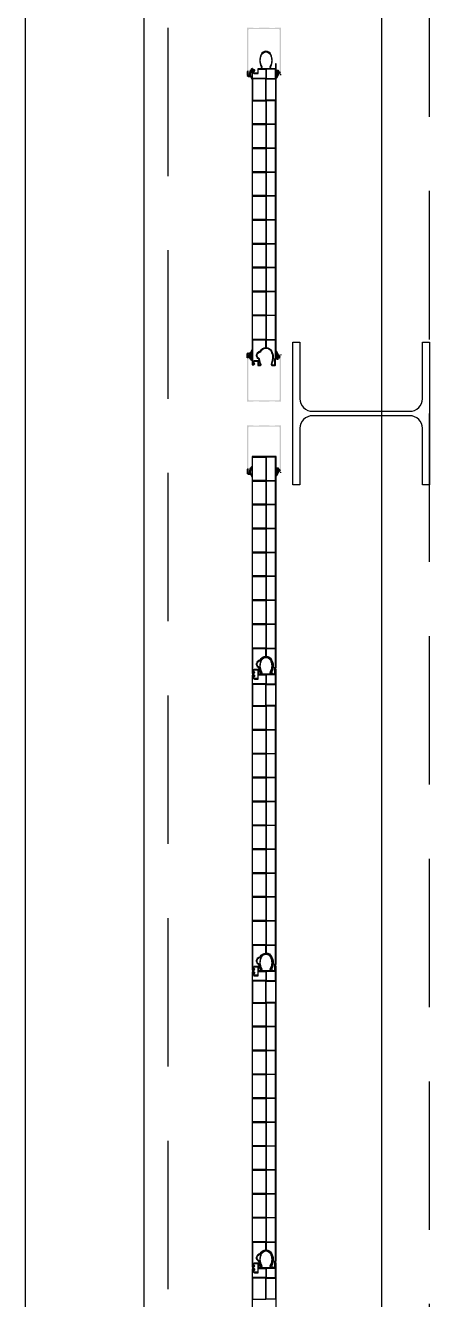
# Model space of a CAD drawing. Header units: millimetres. Extents: x -10134 to 185601, y -10232 to 93662.
# Drawn here: x 29584 to 30264, y 61518 to 63664 of the extents above; entities that cross this region are included whole.
import ezdxf

# ---------------------------------------------------------------- set-up
doc = ezdxf.new("R2010")
doc.units = ezdxf.units.MM
doc.header["$LTSCALE"] = 100
doc.linetypes.add('B0403', pattern=[3.75, 2.5, -1.25])
for name, color, linetype in [('A--L21', 8, 'Continuous'), ('A--L28', 8, 'Continuous'), ('AL$7A---_STRAMIEN', 1, 'Continuous')]:
    doc.layers.add(name, color=color, linetype=linetype)
pattern_1 = [(135, (30079.8289, 62792.54143), (0.3535534, 0.3535534), []), (45, (30079.8289, 62792.54143), (1.0606602, 0.3535534), [1.25, -0.75])]
pattern_2 = [(225, (30079.8289, 63228.6992), (0.3535534, -0.3535534), []), (315, (30079.8289, 63228.6992), (1.0606602, -0.3535534), [1.25, -0.75])]
pattern_3 = [(135, (30079.8289, 63462.54143), (0.3535534, 0.3535534), []), (45, (30079.8289, 63462.54143), (1.0606602, 0.3535534), [1.25, -0.75])]

msp = doc.modelspace()

# ---------------------------------------------------------------- hatches: boundary and pattern name
at = {"layer": 'A--L21'}
h = msp.add_hatch(dxfattribs=at)
h.set_pattern_fill('ANSI33', color=256, scale=4, angle=-90, style=0)
h.set_pattern_definition([(135, (30079.8289, 63462.5414), (0.7071068, 0.7071068), []), (135, (30079.1218, 63462.5414), (0.7071068, 0.7071068), [0.5, -0.25])])
edge = h.paths.add_edge_path()
edge.add_arc((29977.1, 63660.4), 0.2, 90, 135.0013, ccw=False)
edge.add_line((29977.1, 63660.6), (29985.1, 63660.6))
edge.add_arc((29985.1, 63660.4), 0.2, 45.0005, 90, ccw=False)
edge.add_line((29985.3, 63660.6), (29985.4, 63660.5))
edge.add_arc((29985.5, 63660.6), 0.2, 225.0005, 314.9995)
edge.add_line((29985.7, 63660.5), (29985.8, 63660.6))
edge.add_arc((29985.9, 63660.4), 0.2, 90, 134.9995, ccw=False)
edge.add_line((29985.9, 63660.6), (29993.9, 63660.6))
edge.add_arc((29993.9, 63660.4), 0.2, 44.9987, 90, ccw=False)
edge.add_line((29994.1, 63660.6), (29994.5, 63660.2))
edge.add_arc((29994.6, 63660.3), 0.2, 224.9987, 270)
edge.add_line((29994.6, 63660.1), (30003.4, 63660.1))
edge.add_arc((30003.4, 63660.3), 0.2, 270, 314.9995)
edge.add_line((30003.6, 63660.2), (30004, 63660.6))
edge.add_arc((30004.1, 63660.4), 0.2, 90, 134.9995, ccw=False)
edge.add_line((30004.1, 63660.6), (30013.8, 63660.6))
edge.add_arc((30013.8, 63660.4), 0.2, 0, 90, ccw=False)
edge.add_line((30014, 63660.4), (30014, 63580.8))
edge.add_arc((30013.8, 63580.8), 0.2, -90, 0, ccw=False)
edge.add_line((30013.8, 63580.6), (30009.5, 63580.6))
edge.add_arc((30009.5, 63580.8), 0.2, 180, 270, ccw=False)
edge.add_line((30009.3, 63580.8), (30009.3, 63583.4))
edge.add_arc((30009.5, 63583.4), 0.2, 90, 180, ccw=False)
edge.add_line((30009.5, 63583.6), (30010.1, 63583.6))
edge.add_arc((30010.1, 63583.4), 0.2, 0, 90, ccw=False)
edge.add_line((30010.3, 63583.4), (30010.3, 63582.3))
edge.add_arc((30010.5, 63582.3), 0.2, 180, 270)
edge.add_line((30010.5, 63582.1), (30012.3, 63582.1))
edge.add_arc((30012.3, 63582.3), 0.2, 270, 360)
edge.add_line((30012.5, 63582.3), (30012.5, 63587.4))
edge.add_arc((30012.3, 63587.4), 0.2, 0, 90)
edge.add_line((30012.3, 63587.6), (30010.5, 63587.6))
edge.add_arc((30010.5, 63587.4), 0.2, 90, 180)
edge.add_line((30010.3, 63587.4), (30010.3, 63586.3))
edge.add_arc((30010.1, 63586.3), 0.2, -90, 0, ccw=False)
edge.add_line((30010.1, 63586.1), (30009.5, 63586.1))
edge.add_arc((30009.5, 63586.3), 0.2, 180, 270, ccw=False)
edge.add_line((30009.3, 63586.3), (30009.3, 63590.4))
edge.add_arc((30009.5, 63590.4), 0.2, 90, 180, ccw=False)
edge.add_line((30009.5, 63590.6), (30010.1, 63590.6))
edge.add_arc((30010.1, 63590.4), 0.2, 0, 90, ccw=False)
edge.add_line((30010.3, 63590.4), (30010.3, 63589.3))
edge.add_arc((30010.5, 63589.3), 0.2, 180, 270)
edge.add_line((30010.5, 63589.1), (30011.8, 63589.1))
edge.add_arc((30011.8, 63589.3), 0.2, 270, 360)
edge.add_line((30012, 63589.3), (30012, 63656.7))
edge.add_arc((30011.8, 63656.7), 0.2, 0, 45.0004)
edge.add_line((30012, 63656.9), (30010.3, 63658.6))
edge.add_arc((30010.1, 63658.4), 0.2, 45.0004, 90)
edge.add_line((30010.1, 63658.6), (29960.9, 63658.6))
edge.add_arc((29960.9, 63658.4), 0.2, 90, 135)
edge.add_line((29960.8, 63658.6), (29959.1, 63656.9))
edge.add_arc((29959.2, 63656.7), 0.2, 135, 180)
edge.add_line((29959, 63656.7), (29959, 63589.3))
edge.add_arc((29959.2, 63589.3), 0.2, 180, 270)
edge.add_line((29959.2, 63589.1), (29960.3, 63589.1))
edge.add_arc((29960.3, 63589.3), 0.2, 270, 360)
edge.add_line((29960.5, 63589.3), (29960.5, 63590.4))
edge.add_arc((29960.7, 63590.4), 0.2, 90, 180, ccw=False)
edge.add_line((29960.7, 63590.6), (29961.3, 63590.6))
edge.add_arc((29961.3, 63590.4), 0.2, 0, 90, ccw=False)
edge.add_line((29961.5, 63590.4), (29961.5, 63587.8))
edge.add_arc((29961.3, 63587.8), 0.2, -90, 0, ccw=False)
edge.add_line((29961.3, 63587.6), (29960.7, 63587.6))
edge.add_arc((29960.7, 63587.4), 0.2, 90, 180)
edge.add_line((29960.5, 63587.4), (29960.5, 63581.8))
edge.add_arc((29960.7, 63581.8), 0.2, 180.0068, 320.5866)
edge.add_line((29960.9, 63581.7), (29961.2, 63582))
edge.add_arc((29961.3, 63581.9), 0.2, 0.0012, 140.5811, ccw=False)
edge.add_line((29961.5, 63581.9), (29961.5, 63580.8))
edge.add_arc((29961.3, 63580.8), 0.2, -90, 0, ccw=False)
edge.add_line((29961.3, 63580.6), (29959.2, 63580.6))
edge.add_arc((29959.2, 63580.8), 0.2, 180, 270, ccw=False)
edge.add_line((29959, 63580.8), (29959, 63587.4))
edge.add_arc((29958.8, 63587.4), 0.2, 0, 90)
edge.add_line((29958.8, 63587.6), (29957.2, 63587.6))
edge.add_arc((29957.2, 63587.8), 0.2, 180, 270, ccw=False)
edge.add_line((29957, 63587.8), (29957, 63660.4))
edge.add_arc((29957.2, 63660.4), 0.2, 90, 180, ccw=False)
edge.add_line((29957.2, 63660.6), (29966.9, 63660.6))
edge.add_arc((29966.9, 63660.4), 0.2, 45.0003, 90, ccw=False)
edge.add_line((29967.1, 63660.6), (29967.5, 63660.2))
edge.add_arc((29967.6, 63660.3), 0.2, 225.0003, 270)
edge.add_line((29967.6, 63660.1), (29976.4, 63660.1))
edge.add_arc((29976.4, 63660.3), 0.2, 270, 315.0013)
edge.add_line((29976.6, 63660.2), (29977, 63660.6))
h = msp.add_hatch(dxfattribs=at)
h.set_pattern_fill('ANSI38', color=256, scale=4, angle=-90, style=0)
h.set_pattern_definition(pattern_3)
edge = h.paths.add_edge_path()
edge.add_arc((29963.9, 63579.6), 0.8, 180, 281.7228, ccw=False)
edge.add_line((29963.1, 63579.6), (29963.1, 63584))
edge.add_arc((29964.1, 63584), 1, 121.2319, 180, ccw=False)
edge.add_line((29963.6, 63584.8), (29964.7, 63589.5))
edge.add_arc((29964.1, 63591.4), 2, 287.6964, 360)
edge.add_arc((29965.6, 63591.4), 0.52, 2.1717, 175.8146)
edge.add_arc((29963.8, 63591.9), 1.37, 275.3959, 340.3967, ccw=False)
edge.add_arc((29972.6, 63582.5), 11.8, 137.6396, 180.4908)
edge.add_arc((29961, 63582.4), 0.202, 166.3325, 323.6607)
edge.add_line((29961.2, 63582.2), (29961.3, 63582.4))
edge.add_arc((29961.4, 63582.3), 0.2, 0, 141.3572, ccw=False)
edge.add_line((29961.6, 63582.3), (29961.6, 63580.6))
edge.add_arc((29961.4, 63580.6), 0.2, -90, 0, ccw=False)
edge.add_line((29961.4, 63580.4), (29959.7, 63580.4))
edge.add_arc((29959.5, 63581.4), 1.09, 158.6265, 279.1681, ccw=False)
edge.add_arc((29949.4, 63584.6), 9.57, 343.2293, 371.3116)
edge.add_arc((29958.5, 63586.4), 0.3, 17.1577, 90)
edge.add_line((29958.5, 63586.7), (29957.6, 63586.7))
edge.add_arc((29957.6, 63586.3), 0.4, 87.7835, 170.8473)
edge.add_line((29957.2, 63586.4), (29957, 63580.6))
edge.add_arc((29959, 63580.6), 2, 179.9852, 261.4074)
edge.add_line((29958.7, 63578.7), (29961.9, 63578.5))
edge.add_arc((29961.9, 63576.5), 2, 51.4159, 89.4872, ccw=False)
edge.add_line((29963.1, 63578.1), (29965.5, 63572.7))
edge.add_arc((29965.8, 63573), 0.4, 227.7041, 412.9707)
edge.add_line((29966, 63573.3), (29964.1, 63578.8))
h = msp.add_hatch(dxfattribs=at)
h.set_pattern_fill('ANSI38', color=256, scale=4, angle=-90, style=0)
h.set_pattern_definition(pattern_3)
edge = h.paths.add_edge_path(flags=16)
edge.add_line((30009.6, 63585.5), (30010.8, 63585.5))
edge.add_arc((30010.8, 63584.9), 0.6, -90, 90, ccw=False)
edge.add_line((30010.8, 63584.3), (30009.6, 63584.3))
edge.add_arc((30009.6, 63584.9), 0.6, 90, 270, ccw=False)
edge = h.paths.add_edge_path()
edge.add_arc((30006.5, 63588.3), 0.2, 117.2079, 232.6811, ccw=False)
edge.add_line((30006.4, 63588.5), (30007.5, 63589.1))
edge.add_line((30007.5, 63589.1), (30009.3, 63589.1))
edge.add_line((30009.3, 63589.1), (30009.3, 63586.7))
edge.add_arc((30009.3, 63586.4), 0.3, 90, 270)
edge.add_line((30009.3, 63586.1), (30010.8, 63586.1))
edge.add_arc((30010.8, 63586.3), 0.2, 270, 328.5358)
edge.add_line((30010.9, 63586.2), (30011, 63586.6))
edge.add_arc((30011.2, 63586.5), 0.2, 38.9084, 158.4165, ccw=False)
edge.add_line((30011.4, 63586.6), (30012, 63585.5))
edge.add_arc((30011.2, 63584.9), 1, 0, 37.8384, ccw=False)
edge.add_arc((30011.2, 63584.9), 1, -37.8384, 0, ccw=False)
edge.add_line((30012, 63584.3), (30011.4, 63583.1))
edge.add_arc((30011.2, 63583.2), 0.2, 201.5835, 321.0916, ccw=False)
edge.add_line((30011, 63583.1), (30010.9, 63583.5))
edge.add_arc((30010.8, 63583.4), 0.2, 31.4642, 90)
edge.add_line((30010.8, 63583.6), (30009.3, 63583.6))
edge.add_arc((30009.3, 63583.3), 0.3, 90, 270)
edge.add_line((30009.3, 63583), (30009.3, 63580.8))
edge.add_line((30009.3, 63580.8), (30006.6, 63575.7))
edge.add_arc((30006.4, 63576), 0.4, 131.0631, 305.8028, ccw=False)
edge.add_line((30006.1, 63576.3), (30006.8, 63581))
edge.add_arc((30005.9, 63582), 1.4, 313.6258, 407.8227)
edge.add_line((30006.8, 63583), (30006, 63584))
edge.add_arc((30006.2, 63584.2), 0.3, 66.9851, 224.0274, ccw=False)
edge.add_line((30006.4, 63584.5), (30007.1, 63583.7))
edge.add_arc((30007.3, 63583.8), 0.2, 229.0045, 360)
edge.add_line((30007.5, 63583.8), (30007.5, 63585))
edge.add_arc((30007.3, 63585), 0.2, 360, 417.3588)
edge.add_line((30007.4, 63585.2), (30006.4, 63586))
edge.add_arc((30006.5, 63586.1), 0.2, 126.9463, 233.7597, ccw=False)
edge.add_line((30006.4, 63586.3), (30007.4, 63587))
edge.add_arc((30007.3, 63587.2), 0.2, 293.1061, 426.8939)
edge.add_line((30007.4, 63587.4), (30006.4, 63588.2))
h = msp.add_hatch(dxfattribs=at)
h.set_pattern_fill('ANSI38', color=256, scale=4, angle=-180, style=0)
h.set_pattern_definition(pattern_2)
edge = h.paths.add_edge_path()
edge.add_arc((29963.9, 63111.7), 0.8, 78.2772, 180)
edge.add_line((29963.1, 63111.7), (29963.1, 63107.3))
edge.add_arc((29964.1, 63107.3), 1, 180, 238.7681)
edge.add_line((29963.6, 63106.4), (29964.7, 63101.8))
edge.add_arc((29964.1, 63099.9), 2, 0, 72.3036, ccw=False)
edge.add_arc((29965.6, 63099.9), 0.52, 184.1854, 357.8283, ccw=False)
edge.add_arc((29963.8, 63099.4), 1.37, 19.6033, 84.6041)
edge.add_arc((29972.6, 63108.7), 11.8, 179.5092, 222.3604, ccw=False)
edge.add_arc((29961, 63108.9), 0.202, 36.3393, 193.6675, ccw=False)
edge.add_line((29961.2, 63109), (29961.3, 63108.8))
edge.add_arc((29961.4, 63108.9), 0.2, 218.6428, 360)
edge.add_line((29961.6, 63108.9), (29961.6, 63110.7))
edge.add_arc((29961.4, 63110.7), 0.2, 360, 450)
edge.add_line((29961.4, 63110.9), (29959.7, 63110.9))
edge.add_arc((29959.5, 63109.8), 1.09, 80.8319, 201.3735)
edge.add_arc((29949.4, 63106.6), 9.57, -11.3116, 16.7707, ccw=False)
edge.add_arc((29958.5, 63104.8), 0.3, 270, 342.8423, ccw=False)
edge.add_line((29958.5, 63104.5), (29957.6, 63104.5))
edge.add_arc((29957.6, 63104.9), 0.4, 189.1527, 272.2165, ccw=False)
edge.add_line((29957.2, 63104.9), (29957, 63110.6))
edge.add_arc((29959, 63110.6), 2, 98.5926, 180.0148, ccw=False)
edge.add_line((29958.7, 63112.6), (29961.9, 63112.7))
edge.add_arc((29961.9, 63114.7), 2, 270.5128, 308.5841)
edge.add_line((29963.1, 63113.2), (29965.5, 63118.5))
edge.add_arc((29965.8, 63118.2), 0.4, -52.9707, 132.2959, ccw=False)
edge.add_line((29966, 63117.9), (29964.1, 63112.4))
h = msp.add_hatch(dxfattribs=at)
h.set_pattern_fill('ANSI33', color=256, scale=4, angle=-180, style=0)
h.set_pattern_definition([(225, (30079.8289, 63228.6992), (0.7071068, -0.7071068), []), (225, (30079.1218, 63228.6992), (0.7071068, -0.7071068), [0.5, -0.25])])
edge = h.paths.add_edge_path()
edge.add_arc((29977.1, 63030.8), 0.2, 224.9987, 270)
edge.add_line((29977.1, 63030.6), (29985.1, 63030.6))
edge.add_arc((29985.1, 63030.8), 0.2, 270, 314.9995)
edge.add_line((29985.3, 63030.7), (29985.4, 63030.8))
edge.add_arc((29985.5, 63030.6), 0.2, 45.0005, 134.9995, ccw=False)
edge.add_line((29985.7, 63030.8), (29985.8, 63030.7))
edge.add_arc((29985.9, 63030.8), 0.2, 225.0005, 270)
edge.add_line((29985.9, 63030.6), (29993.9, 63030.6))
edge.add_arc((29993.9, 63030.8), 0.2, 270, 315.0013)
edge.add_line((29994.1, 63030.7), (29994.5, 63031.1))
edge.add_arc((29994.6, 63030.9), 0.2, 90, 135.0013, ccw=False)
edge.add_line((29994.6, 63031.1), (30003.4, 63031.1))
edge.add_arc((30003.4, 63030.9), 0.2, 45.0005, 90, ccw=False)
edge.add_line((30003.6, 63031.1), (30004, 63030.7))
edge.add_arc((30004.1, 63030.8), 0.2, 225.0005, 270)
edge.add_line((30004.1, 63030.6), (30013.8, 63030.6))
edge.add_arc((30013.8, 63030.8), 0.2, 270, 360)
edge.add_line((30014, 63030.8), (30014, 63110.4))
edge.add_arc((30013.8, 63110.4), 0.2, 0, 90)
edge.add_line((30013.8, 63110.6), (30009.5, 63110.6))
edge.add_arc((30009.5, 63110.4), 0.2, 90, 180)
edge.add_line((30009.3, 63110.4), (30009.3, 63107.8))
edge.add_arc((30009.5, 63107.8), 0.2, 180, 270)
edge.add_line((30009.5, 63107.6), (30010.1, 63107.6))
edge.add_arc((30010.1, 63107.8), 0.2, 270, 360)
edge.add_line((30010.3, 63107.8), (30010.3, 63108.9))
edge.add_arc((30010.5, 63108.9), 0.2, 90, 180, ccw=False)
edge.add_line((30010.5, 63109.1), (30012.3, 63109.1))
edge.add_arc((30012.3, 63108.9), 0.2, 0, 90, ccw=False)
edge.add_line((30012.5, 63108.9), (30012.5, 63103.8))
edge.add_arc((30012.3, 63103.8), 0.2, -90, 0, ccw=False)
edge.add_line((30012.3, 63103.6), (30010.5, 63103.6))
edge.add_arc((30010.5, 63103.8), 0.2, 180, 270, ccw=False)
edge.add_line((30010.3, 63103.8), (30010.3, 63104.9))
edge.add_arc((30010.1, 63104.9), 0.2, 0, 90)
edge.add_line((30010.1, 63105.1), (30009.5, 63105.1))
edge.add_arc((30009.5, 63104.9), 0.2, 90, 180)
edge.add_line((30009.3, 63104.9), (30009.3, 63100.8))
edge.add_arc((30009.5, 63100.8), 0.2, 180, 270)
edge.add_line((30009.5, 63100.6), (30010.1, 63100.6))
edge.add_arc((30010.1, 63100.8), 0.2, 270, 360)
edge.add_line((30010.3, 63100.8), (30010.3, 63101.9))
edge.add_arc((30010.5, 63101.9), 0.2, 90, 180, ccw=False)
edge.add_line((30010.5, 63102.1), (30011.8, 63102.1))
edge.add_arc((30011.8, 63101.9), 0.2, 0, 90, ccw=False)
edge.add_line((30012, 63101.9), (30012, 63034.5))
edge.add_arc((30011.8, 63034.5), 0.2, -45.0004, 0, ccw=False)
edge.add_line((30012, 63034.4), (30010.3, 63032.7))
edge.add_arc((30010.1, 63032.8), 0.2, 270, 314.9996, ccw=False)
edge.add_line((30010.1, 63032.6), (29960.9, 63032.6))
edge.add_arc((29960.9, 63032.8), 0.2, 225, 270, ccw=False)
edge.add_line((29960.8, 63032.7), (29959.1, 63034.4))
edge.add_arc((29959.2, 63034.5), 0.2, 180, 225, ccw=False)
edge.add_line((29959, 63034.5), (29959, 63101.9))
edge.add_arc((29959.2, 63101.9), 0.2, 90, 180, ccw=False)
edge.add_line((29959.2, 63102.1), (29960.3, 63102.1))
edge.add_arc((29960.3, 63101.9), 0.2, 0, 90, ccw=False)
edge.add_line((29960.5, 63101.9), (29960.5, 63100.8))
edge.add_arc((29960.7, 63100.8), 0.2, 180, 270)
edge.add_line((29960.7, 63100.6), (29961.3, 63100.6))
edge.add_arc((29961.3, 63100.8), 0.2, 270, 360)
edge.add_line((29961.5, 63100.8), (29961.5, 63103.4))
edge.add_arc((29961.3, 63103.4), 0.2, 360, 450)
edge.add_line((29961.3, 63103.6), (29960.7, 63103.6))
edge.add_arc((29960.7, 63103.8), 0.2, 180, 270, ccw=False)
edge.add_line((29960.5, 63103.8), (29960.5, 63109.4))
edge.add_arc((29960.7, 63109.4), 0.2, 39.4134, 179.9932, ccw=False)
edge.add_line((29960.9, 63109.5), (29961.2, 63109.2))
edge.add_arc((29961.3, 63109.3), 0.2, 219.4189, 359.9988)
edge.add_line((29961.5, 63109.3), (29961.5, 63110.4))
edge.add_arc((29961.3, 63110.4), 0.2, 360, 450)
edge.add_line((29961.3, 63110.6), (29959.2, 63110.6))
edge.add_arc((29959.2, 63110.4), 0.2, 90, 180)
edge.add_line((29959, 63110.4), (29959, 63103.8))
edge.add_arc((29958.8, 63103.8), 0.2, -90, 0, ccw=False)
edge.add_line((29958.8, 63103.6), (29957.2, 63103.6))
edge.add_arc((29957.2, 63103.4), 0.2, 90, 180)
edge.add_line((29957, 63103.4), (29957, 63030.8))
edge.add_arc((29957.2, 63030.8), 0.2, 180, 270)
edge.add_line((29957.2, 63030.6), (29966.9, 63030.6))
edge.add_arc((29966.9, 63030.8), 0.2, 270, 314.9997)
edge.add_line((29967.1, 63030.7), (29967.5, 63031.1))
edge.add_arc((29967.6, 63030.9), 0.2, 90, 134.9997, ccw=False)
edge.add_line((29967.6, 63031.1), (29976.4, 63031.1))
edge.add_arc((29976.4, 63030.9), 0.2, 44.9987, 90, ccw=False)
edge.add_line((29976.6, 63031.1), (29977, 63030.7))
h = msp.add_hatch(dxfattribs=at)
h.set_pattern_fill('ANSI38', color=256, scale=4, angle=-180, style=0)
h.set_pattern_definition(pattern_2)
edge = h.paths.add_edge_path(flags=16)
edge.add_line((30009.6, 63105.8), (30010.8, 63105.8))
edge.add_arc((30010.8, 63106.4), 0.6, 270, 450)
edge.add_line((30010.8, 63107), (30009.6, 63107))
edge.add_arc((30009.6, 63106.4), 0.6, 90, 270)
edge = h.paths.add_edge_path()
edge.add_arc((30006.5, 63102.9), 0.2, 127.3189, 242.7921)
edge.add_line((30006.4, 63102.7), (30007.5, 63102.1))
edge.add_line((30007.5, 63102.1), (30009.3, 63102.1))
edge.add_line((30009.3, 63102.1), (30009.3, 63104.5))
edge.add_arc((30009.3, 63104.8), 0.3, 90, 270, ccw=False)
edge.add_line((30009.3, 63105.1), (30010.8, 63105.1))
edge.add_arc((30010.8, 63104.9), 0.2, 31.4642, 90, ccw=False)
edge.add_line((30010.9, 63105), (30011, 63104.6))
edge.add_arc((30011.2, 63104.7), 0.2, 201.5835, 321.0916)
edge.add_line((30011.4, 63104.6), (30012, 63105.8))
edge.add_arc((30011.2, 63106.4), 1, 322.1616, 360)
edge.add_arc((30011.2, 63106.4), 1, 360, 397.8384)
edge.add_line((30012, 63107), (30011.4, 63108.1))
edge.add_arc((30011.2, 63108), 0.2, 38.9084, 158.4165)
edge.add_line((30011, 63108.1), (30010.9, 63107.7))
edge.add_arc((30010.8, 63107.8), 0.2, 270, 328.5358, ccw=False)
edge.add_line((30010.8, 63107.6), (30009.3, 63107.6))
edge.add_arc((30009.3, 63107.9), 0.3, 90, 270, ccw=False)
edge.add_line((30009.3, 63108.2), (30009.3, 63110.4))
edge.add_line((30009.3, 63110.4), (30006.6, 63115.6))
edge.add_arc((30006.4, 63115.2), 0.4, 54.1972, 228.9369)
edge.add_line((30006.1, 63114.9), (30006.8, 63110.3))
edge.add_arc((30005.9, 63109.3), 1.4, -47.8227, 46.3742, ccw=False)
edge.add_line((30006.8, 63108.2), (30006, 63107.3))
edge.add_arc((30006.2, 63107.1), 0.3, 135.9726, 293.0149)
edge.add_line((30006.4, 63106.8), (30007.1, 63107.6))
edge.add_arc((30007.3, 63107.4), 0.2, 0, 130.9955, ccw=False)
edge.add_line((30007.5, 63107.4), (30007.5, 63106.2))
edge.add_arc((30007.3, 63106.2), 0.2, -57.3588, 0, ccw=False)
edge.add_line((30007.4, 63106), (30006.4, 63105.3))
edge.add_arc((30006.5, 63105.1), 0.2, 126.2403, 233.0537)
edge.add_line((30006.4, 63105), (30007.4, 63104.2))
edge.add_arc((30007.3, 63104), 0.2, -66.8939, 66.8939, ccw=False)
edge.add_line((30007.4, 63103.8), (30006.4, 63103.1))
h = msp.add_hatch(dxfattribs=at)
h.set_pattern_fill('ANSI33', color=256, scale=4, angle=-90, style=0)
h.set_pattern_definition([(135, (30079.8289, 62792.5414), (0.7071068, 0.7071068), []), (135, (30079.1218, 62792.5414), (0.7071068, 0.7071068), [0.5, -0.25])])
edge = h.paths.add_edge_path()
edge.add_arc((29977.1, 62990.4), 0.2, 90, 135.0013, ccw=False)
edge.add_line((29977.1, 62990.6), (29985.1, 62990.6))
edge.add_arc((29985.1, 62990.4), 0.2, 45.0005, 90, ccw=False)
edge.add_line((29985.3, 62990.6), (29985.4, 62990.5))
edge.add_arc((29985.5, 62990.6), 0.2, 225.0005, 314.9995)
edge.add_line((29985.7, 62990.5), (29985.8, 62990.6))
edge.add_arc((29985.9, 62990.4), 0.2, 90, 134.9995, ccw=False)
edge.add_line((29985.9, 62990.6), (29993.9, 62990.6))
edge.add_arc((29993.9, 62990.4), 0.2, 44.9987, 90, ccw=False)
edge.add_line((29994.1, 62990.6), (29994.5, 62990.2))
edge.add_arc((29994.6, 62990.3), 0.2, 224.9987, 270)
edge.add_line((29994.6, 62990.1), (30003.4, 62990.1))
edge.add_arc((30003.4, 62990.3), 0.2, 270, 314.9995)
edge.add_line((30003.6, 62990.2), (30004, 62990.6))
edge.add_arc((30004.1, 62990.4), 0.2, 90, 134.9995, ccw=False)
edge.add_line((30004.1, 62990.6), (30013.8, 62990.6))
edge.add_arc((30013.8, 62990.4), 0.2, 0, 90, ccw=False)
edge.add_line((30014, 62990.4), (30014, 62910.8))
edge.add_arc((30013.8, 62910.8), 0.2, -90, 0, ccw=False)
edge.add_line((30013.8, 62910.6), (30009.5, 62910.6))
edge.add_arc((30009.5, 62910.8), 0.2, 180, 270, ccw=False)
edge.add_line((30009.3, 62910.8), (30009.3, 62913.4))
edge.add_arc((30009.5, 62913.4), 0.2, 90, 180, ccw=False)
edge.add_line((30009.5, 62913.6), (30010.1, 62913.6))
edge.add_arc((30010.1, 62913.4), 0.2, 0, 90, ccw=False)
edge.add_line((30010.3, 62913.4), (30010.3, 62912.3))
edge.add_arc((30010.5, 62912.3), 0.2, 180, 270)
edge.add_line((30010.5, 62912.1), (30012.3, 62912.1))
edge.add_arc((30012.3, 62912.3), 0.2, 270, 360)
edge.add_line((30012.5, 62912.3), (30012.5, 62917.4))
edge.add_arc((30012.3, 62917.4), 0.2, 0, 90)
edge.add_line((30012.3, 62917.6), (30010.5, 62917.6))
edge.add_arc((30010.5, 62917.4), 0.2, 90, 180)
edge.add_line((30010.3, 62917.4), (30010.3, 62916.3))
edge.add_arc((30010.1, 62916.3), 0.2, -90, 0, ccw=False)
edge.add_line((30010.1, 62916.1), (30009.5, 62916.1))
edge.add_arc((30009.5, 62916.3), 0.2, 180, 270, ccw=False)
edge.add_line((30009.3, 62916.3), (30009.3, 62920.4))
edge.add_arc((30009.5, 62920.4), 0.2, 90, 180, ccw=False)
edge.add_line((30009.5, 62920.6), (30010.1, 62920.6))
edge.add_arc((30010.1, 62920.4), 0.2, 0, 90, ccw=False)
edge.add_line((30010.3, 62920.4), (30010.3, 62919.3))
edge.add_arc((30010.5, 62919.3), 0.2, 180, 270)
edge.add_line((30010.5, 62919.1), (30011.8, 62919.1))
edge.add_arc((30011.8, 62919.3), 0.2, 270, 360)
edge.add_line((30012, 62919.3), (30012, 62986.7))
edge.add_arc((30011.8, 62986.7), 0.2, 0, 45.0004)
edge.add_line((30012, 62986.9), (30010.3, 62988.6))
edge.add_arc((30010.1, 62988.4), 0.2, 45.0004, 90)
edge.add_line((30010.1, 62988.6), (29960.9, 62988.6))
edge.add_arc((29960.9, 62988.4), 0.2, 90, 135)
edge.add_line((29960.8, 62988.6), (29959.1, 62986.9))
edge.add_arc((29959.2, 62986.7), 0.2, 135, 180)
edge.add_line((29959, 62986.7), (29959, 62919.3))
edge.add_arc((29959.2, 62919.3), 0.2, 180, 270)
edge.add_line((29959.2, 62919.1), (29960.3, 62919.1))
edge.add_arc((29960.3, 62919.3), 0.2, 270, 360)
edge.add_line((29960.5, 62919.3), (29960.5, 62920.4))
edge.add_arc((29960.7, 62920.4), 0.2, 90, 180, ccw=False)
edge.add_line((29960.7, 62920.6), (29961.3, 62920.6))
edge.add_arc((29961.3, 62920.4), 0.2, 0, 90, ccw=False)
edge.add_line((29961.5, 62920.4), (29961.5, 62917.8))
edge.add_arc((29961.3, 62917.8), 0.2, -90, 0, ccw=False)
edge.add_line((29961.3, 62917.6), (29960.7, 62917.6))
edge.add_arc((29960.7, 62917.4), 0.2, 90, 180)
edge.add_line((29960.5, 62917.4), (29960.5, 62911.8))
edge.add_arc((29960.7, 62911.8), 0.2, 180.0068, 320.5866)
edge.add_line((29960.9, 62911.7), (29961.2, 62912))
edge.add_arc((29961.3, 62911.9), 0.2, 0.0012, 140.5811, ccw=False)
edge.add_line((29961.5, 62911.9), (29961.5, 62910.8))
edge.add_arc((29961.3, 62910.8), 0.2, -90, 0, ccw=False)
edge.add_line((29961.3, 62910.6), (29959.2, 62910.6))
edge.add_arc((29959.2, 62910.8), 0.2, 180, 270, ccw=False)
edge.add_line((29959, 62910.8), (29959, 62917.4))
edge.add_arc((29958.8, 62917.4), 0.2, 0, 90)
edge.add_line((29958.8, 62917.6), (29957.2, 62917.6))
edge.add_arc((29957.2, 62917.8), 0.2, 180, 270, ccw=False)
edge.add_line((29957, 62917.8), (29957, 62990.4))
edge.add_arc((29957.2, 62990.4), 0.2, 90, 180, ccw=False)
edge.add_line((29957.2, 62990.6), (29966.9, 62990.6))
edge.add_arc((29966.9, 62990.4), 0.2, 45.0003, 90, ccw=False)
edge.add_line((29967.1, 62990.6), (29967.5, 62990.2))
edge.add_arc((29967.6, 62990.3), 0.2, 225.0003, 270)
edge.add_line((29967.6, 62990.1), (29976.4, 62990.1))
edge.add_arc((29976.4, 62990.3), 0.2, 270, 315.0013)
edge.add_line((29976.6, 62990.2), (29977, 62990.6))
h = msp.add_hatch(dxfattribs=at)
h.set_pattern_fill('ANSI38', color=256, scale=4, angle=-90, style=0)
h.set_pattern_definition(pattern_1)
edge = h.paths.add_edge_path()
edge.add_arc((29963.9, 62909.6), 0.8, 180, 281.7228, ccw=False)
edge.add_line((29963.1, 62909.6), (29963.1, 62914))
edge.add_arc((29964.1, 62914), 1, 121.2319, 180, ccw=False)
edge.add_line((29963.6, 62914.8), (29964.7, 62919.5))
edge.add_arc((29964.1, 62921.4), 2, 287.6964, 360)
edge.add_arc((29965.6, 62921.4), 0.52, 2.1717, 175.8146)
edge.add_arc((29963.8, 62921.9), 1.37, 275.3959, 340.3967, ccw=False)
edge.add_arc((29972.6, 62912.5), 11.8, 137.6396, 180.4908)
edge.add_arc((29961, 62912.4), 0.202, 166.3325, 323.6607)
edge.add_line((29961.2, 62912.2), (29961.3, 62912.4))
edge.add_arc((29961.4, 62912.3), 0.2, 0, 141.3572, ccw=False)
edge.add_line((29961.6, 62912.3), (29961.6, 62910.6))
edge.add_arc((29961.4, 62910.6), 0.2, -90, 0, ccw=False)
edge.add_line((29961.4, 62910.4), (29959.7, 62910.4))
edge.add_arc((29959.5, 62911.4), 1.09, 158.6265, 279.1681, ccw=False)
edge.add_arc((29949.4, 62914.6), 9.57, 343.2293, 371.3116)
edge.add_arc((29958.5, 62916.4), 0.3, 17.1577, 90)
edge.add_line((29958.5, 62916.7), (29957.6, 62916.7))
edge.add_arc((29957.6, 62916.3), 0.4, 87.7835, 170.8473)
edge.add_line((29957.2, 62916.4), (29957, 62910.6))
edge.add_arc((29959, 62910.6), 2, 179.9852, 261.4074)
edge.add_line((29958.7, 62908.7), (29961.9, 62908.5))
edge.add_arc((29961.9, 62906.5), 2, 51.4159, 89.4872, ccw=False)
edge.add_line((29963.1, 62908.1), (29965.5, 62902.7))
edge.add_arc((29965.8, 62903), 0.4, 227.7041, 412.9707)
edge.add_line((29966, 62903.3), (29964.1, 62908.8))
h = msp.add_hatch(dxfattribs=at)
h.set_pattern_fill('ANSI38', color=256, scale=4, angle=-90, style=0)
h.set_pattern_definition(pattern_1)
edge = h.paths.add_edge_path(flags=16)
edge.add_line((30009.6, 62915.5), (30010.8, 62915.5))
edge.add_arc((30010.8, 62914.9), 0.6, -90, 90, ccw=False)
edge.add_line((30010.8, 62914.3), (30009.6, 62914.3))
edge.add_arc((30009.6, 62914.9), 0.6, 90, 270, ccw=False)
edge = h.paths.add_edge_path()
edge.add_arc((30006.5, 62918.3), 0.2, 117.2079, 232.6811, ccw=False)
edge.add_line((30006.4, 62918.5), (30007.5, 62919.1))
edge.add_line((30007.5, 62919.1), (30009.3, 62919.1))
edge.add_line((30009.3, 62919.1), (30009.3, 62916.7))
edge.add_arc((30009.3, 62916.4), 0.3, 90, 270)
edge.add_line((30009.3, 62916.1), (30010.8, 62916.1))
edge.add_arc((30010.8, 62916.3), 0.2, 270, 328.5358)
edge.add_line((30010.9, 62916.2), (30011, 62916.6))
edge.add_arc((30011.2, 62916.5), 0.2, 38.9084, 158.4165, ccw=False)
edge.add_line((30011.4, 62916.6), (30012, 62915.5))
edge.add_arc((30011.2, 62914.9), 1, 0, 37.8384, ccw=False)
edge.add_arc((30011.2, 62914.9), 1, -37.8384, 0, ccw=False)
edge.add_line((30012, 62914.3), (30011.4, 62913.1))
edge.add_arc((30011.2, 62913.2), 0.2, 201.5835, 321.0916, ccw=False)
edge.add_line((30011, 62913.1), (30010.9, 62913.5))
edge.add_arc((30010.8, 62913.4), 0.2, 31.4642, 90)
edge.add_line((30010.8, 62913.6), (30009.3, 62913.6))
edge.add_arc((30009.3, 62913.3), 0.3, 90, 270)
edge.add_line((30009.3, 62913), (30009.3, 62910.8))
edge.add_line((30009.3, 62910.8), (30006.6, 62905.7))
edge.add_arc((30006.4, 62906), 0.4, 131.0631, 305.8028, ccw=False)
edge.add_line((30006.1, 62906.3), (30006.8, 62911))
edge.add_arc((30005.9, 62912), 1.4, 313.6258, 407.8227)
edge.add_line((30006.8, 62913), (30006, 62914))
edge.add_arc((30006.2, 62914.2), 0.3, 66.9851, 224.0274, ccw=False)
edge.add_line((30006.4, 62914.5), (30007.1, 62913.7))
edge.add_arc((30007.3, 62913.8), 0.2, 229.0045, 360)
edge.add_line((30007.5, 62913.8), (30007.5, 62915))
edge.add_arc((30007.3, 62915), 0.2, 360, 417.3588)
edge.add_line((30007.4, 62915.2), (30006.4, 62916))
edge.add_arc((30006.5, 62916.1), 0.2, 126.9463, 233.7597, ccw=False)
edge.add_line((30006.4, 62916.3), (30007.4, 62917))
edge.add_arc((30007.3, 62917.2), 0.2, 293.1061, 426.8939)
edge.add_line((30007.4, 62917.4), (30006.4, 62918.2))

# ---------------------------------------------------------------- linework, layer by layer
at = {"layer": 'A--L21', "linetype": 'B0403'}
for p, q in [((29824, 17660.6), (29824, 88370.6)), ((30264, 45510.6), (30264, 87810.6))]:
    msp.add_line(p, q, dxfattribs=at)
at = {"layer": 'A--L21'}
for p, q in [((29784, 27810.6), (29784, 78210.6)), ((29584, 28010.6), (29584, 78010.6)), ((30014, 63580.9), (30014, 63582.1)), ((30014, 63110.3), (30014, 63109.1)), ((30006, 62938.1), (29965.3, 62938.1)), ((30014, 62910.9), (30014, 62912.1))]:
    msp.add_line(p, q, dxfattribs=at)
for points in [[(29977.7, 63102.8, -0.786352), (29979.8, 63114.7, 0.289246), (29980, 63114.8, -0.649582), (29997.3, 63115.5, -0.228645), (29997.8, 63095.9, 0.241202), (29998, 63092.3, 0.267949), (29999.7, 63091.4), (30003.2, 63091.4, 0.414214), (30004.8, 63092.9), (30004.8, 63102.6), (30006, 63102.6), (30006, 63599.8), (30005, 63599.8), (30005, 63591.6), (29998.7, 63591.6, -0.614899), (29996.9, 63595.2, 0.235201), (29997.2, 63615.4, 0.299118), (29988.8, 63620.9, 0.299118), (29980.5, 63615.4, 0.235201), (29980.7, 63595.2, -0.614899), (29978.9, 63591.6), (29974.9, 63591.6), (29974.9, 63584.2), (29969.7, 63584.2, -0.538226), (29968.4, 63586.4, -0.051879), (29969.6, 63587.6, 0.668905), (29968.4, 63590.1), (29965.3, 63590.1), (29965.3, 63092.9), (29968.2, 63092.9, 0.615588), (29969.5, 63095.3, -0.001528), (29968.6, 63096.4, -0.603288), (29969.6, 63098.7), (29974.7, 63098.7, -0.414214), (29974.9, 63098.5), (29974.9, 63091.6, 0.414214), (29975.1, 63091.4), (29978.9, 63091.4, 0.230022), (29980.3, 63092.1, 0.182419), (29980.4, 63093.5, -0.086574), (29977.9, 63102.6)], [(29981.5, 63615, -0.299118), (29988.8, 63619.9, -0.299118), (29996.2, 63615, -0.232962), (29996.1, 63595.8, 0.291468), (29995.9, 63592.3, -0.569521), (29995.5, 63591.6), (29982.2, 63591.6, -0.569521), (29981.8, 63592.3, 0.280699), (29981.6, 63595.6, -0.235201), (29981.4, 63615, -0.235201)], [(29998.2, 63116, -0.228645), (29998.8, 63095.5, 0.106177), (29998.5, 63094.3, 0.414214), (30000.4, 63092.4), (30002.2, 63092.4, 0.414214), (30003.8, 63093.9), (30003.8, 63103.6), (30005, 63103.6), (30005, 63108.7), (30005, 63134.3), (29989, 63134.3), (29989, 63121.8, -0.279737), (29998.2, 63116)], [(29965.3, 62938.1), (29965.3, 62572.8), (29968.2, 62572.8, 0.615588), (29969.5, 62575.2, -0.001528), (29968.6, 62576.4, -0.603288), (29969.6, 62578.7), (29974.7, 62578.7, -0.414214), (29974.9, 62578.5), (29974.9, 62571.5, 0.414214), (29975.1, 62571.3), (29978.9, 62571.3, 0.230022), (29980.3, 62572.1, 0.182419), (29980.4, 62573.4, -0.086574), (29977.9, 62582.6)], [(29977.7, 62582.7, -0.786352), (29979.8, 62594.6, 0.289246), (29980, 62594.7, -0.649582), (29997.3, 62595.5, -0.228645), (29997.8, 62575.9, 0.241202), (29998, 62572.3, 0.267949), (29999.7, 62571.3), (30003.2, 62571.3, 0.414214), (30004.8, 62572.8), (30004.8, 62582.5), (30006, 62582.5), (30006, 62938.1)], [(29998.2, 62595.9, -0.228645), (29998.8, 62575.5, 0.106177), (29998.5, 62574.3, 0.414214), (30000.4, 62572.3), (30002.2, 62572.3, 0.414214), (30003.8, 62573.9), (30003.8, 62583.5), (30005, 62583.5), (30005, 62588.6), (30005, 62614.3), (29989, 62614.3), (29989, 62601.8, -0.279737), (29998.2, 62595.9)], [(29977.7, 62082.7, -0.786352), (29979.8, 62094.6, 0.289246), (29980, 62094.7, -0.649582), (29997.3, 62095.5, -0.228645), (29997.8, 62075.9, 0.241202), (29998, 62072.3, 0.267949), (29999.7, 62071.3), (30003.2, 62071.3, 0.414214), (30004.8, 62072.8), (30004.8, 62082.5), (30006, 62082.5), (30006, 62579.7), (30005, 62579.7), (30005, 62571.6), (29998.7, 62571.6, -0.614899), (29996.9, 62575.1, 0.235201), (29997.2, 62595.4, 0.299118), (29988.8, 62600.8, 0.299118), (29980.5, 62595.4, 0.235201), (29980.7, 62575.1, -0.614899), (29978.9, 62571.6), (29974.9, 62571.6), (29974.9, 62564.2), (29969.7, 62564.2, -0.538226), (29968.4, 62566.3, -0.051879), (29969.6, 62567.5, 0.668905), (29968.4, 62570), (29965.3, 62570), (29965.3, 62072.8), (29968.2, 62072.8, 0.615588), (29969.5, 62075.2, -0.001528), (29968.6, 62076.4, -0.603288), (29969.6, 62078.7), (29974.7, 62078.7, -0.414214), (29974.9, 62078.5), (29974.9, 62071.5, 0.414214), (29975.1, 62071.3), (29978.9, 62071.3, 0.230022), (29980.3, 62072.1, 0.182419), (29980.4, 62073.4, -0.086574), (29977.9, 62082.6)], [(29981.5, 62595, -0.299118), (29988.8, 62599.8, -0.299118), (29996.2, 62595, -0.232962), (29996.1, 62575.7, 0.291468), (29995.9, 62572.2, -0.569521), (29995.5, 62571.6), (29982.2, 62571.6, -0.569521), (29981.8, 62572.2, 0.280699), (29981.6, 62575.6, -0.235201), (29981.4, 62594.9, -0.235201)], [(29977.7, 61582.7, -0.786352), (29979.8, 61594.6, 0.289246), (29980, 61594.7, -0.649582), (29997.3, 61595.5, -0.228645), (29997.8, 61575.9, 0.241202), (29998, 61572.3, 0.267949), (29999.7, 61571.3), (30003.2, 61571.3, 0.414214), (30004.8, 61572.8), (30004.8, 61582.5), (30006, 61582.5), (30006, 62079.7), (30005, 62079.7), (30005, 62071.6), (29998.7, 62071.6, -0.614899), (29996.9, 62075.1, 0.235201), (29997.2, 62095.4, 0.299118), (29988.8, 62100.8, 0.299118), (29980.5, 62095.4, 0.235201), (29980.7, 62075.1, -0.614899), (29978.9, 62071.6), (29974.9, 62071.6), (29974.9, 62064.2), (29969.7, 62064.2, -0.538226), (29968.4, 62066.3, -0.051879), (29969.6, 62067.5, 0.668905), (29968.4, 62070), (29965.3, 62070), (29965.3, 61572.8), (29968.2, 61572.8, 0.615588), (29969.5, 61575.2, -0.001528), (29968.6, 61576.4, -0.603288), (29969.6, 61578.7), (29974.7, 61578.7, -0.414214), (29974.9, 61578.5), (29974.9, 61571.5, 0.414214), (29975.1, 61571.3), (29978.9, 61571.3, 0.230022), (29980.3, 61572.1, 0.182419), (29980.4, 61573.4, -0.086574), (29977.9, 61582.6)], [(29981.5, 62095, -0.299118), (29988.8, 62099.8, -0.299118), (29996.2, 62095, -0.232962), (29996.1, 62075.7, 0.291468), (29995.9, 62072.2, -0.569521), (29995.5, 62071.6), (29982.2, 62071.6, -0.569521), (29981.8, 62072.2, 0.280699), (29981.6, 62075.6, -0.235201), (29981.4, 62094.9, -0.235201)], [(29998.2, 62095.9, -0.228645), (29998.8, 62075.5, 0.106177), (29998.5, 62074.3, 0.414214), (30000.4, 62072.3), (30002.2, 62072.3, 0.414214), (30003.8, 62073.9), (30003.8, 62083.5), (30005, 62083.5), (30005, 62088.6), (30005, 62114.3), (29989, 62114.3), (29989, 62101.8, -0.279737), (29998.2, 62095.9)], [(30006, 61082.5), (30006, 61579.7), (30005, 61579.7), (30005, 61571.6), (29998.7, 61571.6, -0.614899), (29996.9, 61575.1, 0.235201), (29997.2, 61595.4, 0.299118), (29988.8, 61600.8, 0.299118), (29980.5, 61595.4, 0.235201), (29980.7, 61575.1, -0.614899), (29978.9, 61571.6), (29974.9, 61571.6), (29974.9, 61564.2), (29969.7, 61564.2, -0.538226), (29968.4, 61566.3, -0.051879), (29969.6, 61567.5, 0.668905), (29968.4, 61570), (29965.3, 61570), (29965.3, 61072.8)], [(29981.5, 61595, -0.299118), (29988.8, 61599.8, -0.299118), (29996.2, 61595, -0.232962), (29996.1, 61575.7, 0.291468), (29995.9, 61572.2, -0.569521), (29995.5, 61571.6), (29982.2, 61571.6, -0.569521), (29981.8, 61572.2, 0.280699), (29981.6, 61575.6, -0.235201), (29981.4, 61594.9, -0.235201)], [(29998.2, 61595.9, -0.228645), (29998.8, 61575.5, 0.106177), (29998.5, 61574.3, 0.414214), (30000.4, 61572.3), (30002.2, 61572.3, 0.414214), (30003.8, 61573.9), (30003.8, 61583.5), (30005, 61583.5), (30005, 61588.6), (30005, 61614.3), (29989, 61614.3), (29989, 61601.8, -0.279737), (29998.2, 61595.9)]]:
    msp.add_lwpolyline(points, format="xyb", dxfattribs=at)
at = {"layer": 'A--L21', "linetype": 'Continuous'}
for points in [[(29964.1, 63578.8, -0.475492), (29963.1, 63579.6), (29963.1, 63584, -0.262197), (29963.6, 63584.8), (29964.7, 63589.5, 0.326385), (29966.1, 63591.4, 0.946007), (29965.1, 63591.4, -0.291477), (29963.9, 63590.5, 0.189183), (29960.8, 63582.4, 0.819425), (29961.2, 63582.2), (29961.3, 63582.4, -0.70907), (29961.6, 63582.3), (29961.6, 63580.6, -0.414214), (29961.4, 63580.4), (29959.7, 63580.4, -0.580505), (29958.5, 63581.8, 0.123149), (29958.7, 63586.5, 0.328988), (29958.5, 63586.7), (29957.6, 63586.7, 0.379185), (29957.2, 63586.4), (29957, 63580.6, 0.371014), (29958.7, 63578.7), (29961.9, 63578.5, -0.167663), (29963.1, 63578.1), (29965.5, 63572.7, 1.047049), (29966, 63573.3)], [(30006.4, 63588.2, -0.551308), (30006.4, 63588.5), (30007.5, 63589.1), (30009.3, 63589.1), (30009.3, 63586.7, 1), (30009.3, 63586.1), (30010.8, 63586.1, 0.261114), (30010.9, 63586.2), (30011, 63586.6, -0.574492), (30011.4, 63586.6), (30012, 63585.5, -0.166618), (30012.2, 63584.9, -0.166618), (30012, 63584.3), (30011.4, 63583.1, -0.574492), (30011, 63583.1), (30010.9, 63583.5, 0.261114), (30010.8, 63583.6), (30009.3, 63583.6, 1), (30009.3, 63583), (30009.3, 63580.8), (30006.6, 63575.7, -0.955117), (30006.1, 63576.3), (30006.8, 63581, 0.435835), (30006.8, 63583), (30006, 63584, -0.817342), (30006.4, 63584.5), (30007.1, 63583.7, 0.643194), (30007.5, 63583.8), (30007.5, 63585, 0.255635), (30007.4, 63585.2), (30006.4, 63586, -0.503021), (30006.4, 63586.3), (30007.4, 63587, 0.660555), (30007.4, 63587.4)], [(30009.6, 63585.5), (30010.8, 63585.5, -1), (30010.8, 63584.3), (30009.6, 63584.3, -1)], [(29964.1, 63112.4, 0.475492), (29963.1, 63111.7), (29963.1, 63107.3, 0.262197), (29963.6, 63106.4), (29964.7, 63101.8, -0.326385), (29966.1, 63099.9, -0.946007), (29965.1, 63099.9, 0.291477), (29963.9, 63100.8, -0.189183), (29960.8, 63108.8, -0.819425), (29961.2, 63109), (29961.3, 63108.8, 0.70907), (29961.6, 63108.9), (29961.6, 63110.7, 0.414214), (29961.4, 63110.9), (29959.7, 63110.9, 0.580505), (29958.5, 63109.4, -0.123149), (29958.7, 63104.8, -0.328988), (29958.5, 63104.5), (29957.6, 63104.5, -0.379185), (29957.2, 63104.9), (29957, 63110.6, -0.371014), (29958.7, 63112.6), (29961.9, 63112.7, 0.167663), (29963.1, 63113.2), (29965.5, 63118.5, -1.047049), (29966, 63117.9)], [(30006.4, 63103.1, 0.551308), (30006.4, 63102.7), (30007.5, 63102.1), (30009.3, 63102.1), (30009.3, 63104.5, -1), (30009.3, 63105.1), (30010.8, 63105.1, -0.261114), (30010.9, 63105), (30011, 63104.6, 0.574492), (30011.4, 63104.6), (30012, 63105.8, 0.166618), (30012.2, 63106.4, 0.166618), (30012, 63107), (30011.4, 63108.1, 0.574492), (30011, 63108.1), (30010.9, 63107.7, -0.261114), (30010.8, 63107.6), (30009.3, 63107.6, -1), (30009.3, 63108.2), (30009.3, 63110.4), (30006.6, 63115.6, 0.955117), (30006.1, 63114.9), (30006.8, 63110.3, -0.435835), (30006.8, 63108.2), (30006, 63107.3, 0.817342), (30006.4, 63106.8), (30007.1, 63107.6, -0.643194), (30007.5, 63107.4), (30007.5, 63106.2, -0.255635), (30007.4, 63106), (30006.4, 63105.3, 0.503021), (30006.4, 63105), (30007.4, 63104.2, -0.660555), (30007.4, 63103.8)], [(30009.6, 63105.8), (30010.8, 63105.8, 1), (30010.8, 63107), (30009.6, 63107, 1)], [(29964.1, 62908.8, -0.475492), (29963.1, 62909.6), (29963.1, 62914, -0.262197), (29963.6, 62914.8), (29964.7, 62919.5, 0.326385), (29966.1, 62921.4, 0.946007), (29965.1, 62921.4, -0.291477), (29963.9, 62920.5, 0.189183), (29960.8, 62912.4, 0.819425), (29961.2, 62912.2), (29961.3, 62912.4, -0.70907), (29961.6, 62912.3), (29961.6, 62910.6, -0.414214), (29961.4, 62910.4), (29959.7, 62910.4, -0.580505), (29958.5, 62911.8, 0.123149), (29958.7, 62916.5, 0.328988), (29958.5, 62916.7), (29957.6, 62916.7, 0.379185), (29957.2, 62916.4), (29957, 62910.6, 0.371014), (29958.7, 62908.7), (29961.9, 62908.5, -0.167663), (29963.1, 62908.1), (29965.5, 62902.7, 1.047049), (29966, 62903.3)], [(30006.4, 62918.2, -0.551308), (30006.4, 62918.5), (30007.5, 62919.1), (30009.3, 62919.1), (30009.3, 62916.7, 1), (30009.3, 62916.1), (30010.8, 62916.1, 0.261114), (30010.9, 62916.2), (30011, 62916.6, -0.574492), (30011.4, 62916.6), (30012, 62915.5, -0.166618), (30012.2, 62914.9, -0.166618), (30012, 62914.3), (30011.4, 62913.1, -0.574492), (30011, 62913.1), (30010.9, 62913.5, 0.261114), (30010.8, 62913.6), (30009.3, 62913.6, 1), (30009.3, 62913), (30009.3, 62910.8), (30006.6, 62905.7, -0.955117), (30006.1, 62906.3), (30006.8, 62911, 0.435835), (30006.8, 62913), (30006, 62914, -0.817342), (30006.4, 62914.5), (30007.1, 62913.7, 0.643194), (30007.5, 62913.8), (30007.5, 62915, 0.255635), (30007.4, 62915.2), (30006.4, 62916, -0.503021), (30006.4, 62916.3), (30007.4, 62917, 0.660555), (30007.4, 62917.4)], [(30009.6, 62915.5), (30010.8, 62915.5, -1), (30010.8, 62914.3), (30009.6, 62914.3, -1)]]:
    msp.add_lwpolyline(points, format="xyb", close=True, dxfattribs=at)
at = {"layer": 'A--L21'}
for points in [[(29969.7, 63583.2), (29975.9, 63583.2), (29975.9, 63590.6), (29988.4, 63590.6), (29988.4, 63575.3), (29966.3, 63575.3), (29966.3, 63589.1), (29968.6, 63589.1, -0.652088), (29968.9, 63588.3, 0.105395), (29967.9, 63587.3, 0.031809), (29967.5, 63586.4, 0.53387)], [(29969.6, 63099.8), (29975.7, 63099.8, -0.414214), (29975.9, 63099.6), (29975.9, 63092.4), (29978.4, 63092.4, 0.552588), (29979.3, 63093.7, -0.086098), (29976.9, 63102, -0.731767), (29979.2, 63115.6, -0.283426), (29988.4, 63121.8), (29988.4, 63134.3), (29966.3, 63134.3), (29966.3, 63108.7), (29966.3, 63093.9), (29968.5, 63093.9, 0.695606), (29968.8, 63094.7, -0.105395), (29967.8, 63095.7, -0.031809), (29967.5, 63096.5, -0.53387)], [(29969.6, 62579.7), (29975.7, 62579.7, -0.414214), (29975.9, 62579.5), (29975.9, 62572.3), (29978.4, 62572.3, 0.552588), (29979.3, 62573.6, -0.086098), (29976.9, 62582, -0.731767), (29979.2, 62595.6, -0.283426), (29988.4, 62601.7), (29988.4, 62614.3), (29966.3, 62614.3), (29966.3, 62588.6), (29966.3, 62573.9), (29968.5, 62573.9, 0.695606), (29968.8, 62574.6, -0.105395), (29967.8, 62575.6, -0.031809), (29967.5, 62576.5, -0.53387)], [(29969.7, 62563.2), (29975.9, 62563.2), (29975.9, 62570.5), (29988.4, 62570.5), (29988.4, 62555.3), (29966.3, 62555.3), (29966.3, 62569), (29968.6, 62569, -0.652088), (29968.9, 62568.3, 0.105395), (29967.9, 62567.3, 0.031809), (29967.5, 62566.4, 0.53387)], [(29969.6, 62079.7), (29975.7, 62079.7, -0.414214), (29975.9, 62079.5), (29975.9, 62072.3), (29978.4, 62072.3, 0.552588), (29979.3, 62073.6, -0.086098), (29976.9, 62082, -0.731767), (29979.2, 62095.6, -0.283426), (29988.4, 62101.7), (29988.4, 62114.3), (29966.3, 62114.3), (29966.3, 62088.6), (29966.3, 62073.9), (29968.5, 62073.9, 0.695606), (29968.8, 62074.6, -0.105395), (29967.8, 62075.6, -0.031809), (29967.5, 62076.5, -0.53387)], [(29969.7, 62063.2), (29975.9, 62063.2), (29975.9, 62070.5), (29988.4, 62070.5), (29988.4, 62055.3), (29966.3, 62055.3), (29966.3, 62069), (29968.6, 62069, -0.652088), (29968.9, 62068.3, 0.105395), (29967.9, 62067.3, 0.031809), (29967.5, 62066.4, 0.53387)], [(29969.6, 61579.7), (29975.7, 61579.7, -0.414214), (29975.9, 61579.5), (29975.9, 61572.3), (29978.4, 61572.3, 0.552588), (29979.3, 61573.6, -0.086098), (29976.9, 61582, -0.731767), (29979.2, 61595.6, -0.283426), (29988.4, 61601.7), (29988.4, 61614.3), (29966.3, 61614.3), (29966.3, 61588.6), (29966.3, 61573.9), (29968.5, 61573.9, 0.695606), (29968.8, 61574.6, -0.105395), (29967.8, 61575.6, -0.031809), (29967.5, 61576.5, -0.53387)], [(29969.7, 61563.2), (29975.9, 61563.2), (29975.9, 61570.5), (29988.4, 61570.5), (29988.4, 61555.3), (29966.3, 61555.3), (29966.3, 61569), (29968.6, 61569, -0.652088), (29968.9, 61568.3, 0.105395), (29967.9, 61567.3, 0.031809), (29967.5, 61566.4, 0.53387)]]:
    msp.add_lwpolyline(points, format="xyb", close=True, dxfattribs=at)
for points in [[(29966.3, 63574.3), (29966.3, 63538.6), (29988.4, 63538.6), (29988.4, 63574.3)], [(30005, 63590.6), (29989, 63590.6), (29989, 63575.3), (30005, 63575.3)], [(30005, 63538.6), (29989, 63538.6), (29989, 63574.3), (30005, 63574.3)], [(29988.4, 63498.4), (29966.3, 63498.4), (29966.3, 63537.6), (29988.4, 63537.6)], [(30005, 63537.6), (29989, 63537.6), (29989, 63498.4), (30005, 63498.4)], [(29988.4, 63458.2), (29966.3, 63458.2), (29966.3, 63497.4), (29988.4, 63497.4)], [(30005, 63497.4), (29989, 63497.4), (29989, 63458.2), (30005, 63458.2)], [(29988.4, 63417.9), (29966.3, 63417.9), (29966.3, 63457.1), (29988.4, 63457.1)], [(30005, 63457.1), (29989, 63457.1), (29989, 63417.9), (30005, 63417.9)], [(29988.4, 63377.7), (29966.3, 63377.7), (29966.3, 63416.9), (29988.4, 63416.9)], [(30005, 63416.9), (29989, 63416.9), (29989, 63377.7), (30005, 63377.7)], [(29988.4, 63337.5), (29966.3, 63337.5), (29966.3, 63376.7), (29988.4, 63376.7)], [(30005, 63376.7), (29989, 63376.7), (29989, 63337.5), (30005, 63337.5)], [(29988.4, 63297.3), (29966.3, 63297.3), (29966.3, 63336.5), (29988.4, 63336.5)], [(30005, 63336.5), (29989, 63336.5), (29989, 63297.3), (30005, 63297.3)], [(29988.4, 63257), (29966.3, 63257), (29966.3, 63296.2), (29988.4, 63296.2)], [(30005, 63296.2), (29989, 63296.2), (29989, 63257), (30005, 63257)], [(29988.4, 63216.8), (29966.3, 63216.8), (29966.3, 63256), (29988.4, 63256)], [(30005, 63256), (29989, 63256), (29989, 63216.8), (30005, 63216.8)], [(29988.4, 63176.6), (29966.3, 63176.6), (29966.3, 63215.8), (29988.4, 63215.8)], [(30005, 63215.8), (29989, 63215.8), (29989, 63176.6), (30005, 63176.6)], [(29988.4, 63135.3), (29966.3, 63135.3), (29966.3, 63175.6), (29988.4, 63175.6)], [(30005, 63175.6), (29989, 63175.6), (29989, 63135.3), (30005, 63135.3)], [(29988.4, 62897.9), (29966.3, 62897.9), (29966.3, 62937.1), (29988.4, 62937.1)], [(30005, 62937.1), (29989, 62937.1), (29989, 62897.9), (30005, 62897.9)], [(29988.4, 62857.7), (29966.3, 62857.7), (29966.3, 62896.9), (29988.4, 62896.9)], [(30005, 62896.9), (29989, 62896.9), (29989, 62857.7), (30005, 62857.7)], [(29988.4, 62817.4), (29966.3, 62817.4), (29966.3, 62856.6), (29988.4, 62856.6)], [(30005, 62856.6), (29989, 62856.6), (29989, 62817.4), (30005, 62817.4)], [(29988.4, 62777.2), (29966.3, 62777.2), (29966.3, 62816.4), (29988.4, 62816.4)], [(30005, 62816.4), (29989, 62816.4), (29989, 62777.2), (30005, 62777.2)], [(29988.4, 62737), (29966.3, 62737), (29966.3, 62776.2), (29988.4, 62776.2)], [(30005, 62776.2), (29989, 62776.2), (29989, 62737), (30005, 62737)], [(29988.4, 62696.8), (29966.3, 62696.8), (29966.3, 62736), (29988.4, 62736)], [(30005, 62736), (29989, 62736), (29989, 62696.8), (30005, 62696.8)], [(29988.4, 62656.5), (29966.3, 62656.5), (29966.3, 62695.7), (29988.4, 62695.7)], [(30005, 62695.7), (29989, 62695.7), (29989, 62656.5), (30005, 62656.5)], [(29988.4, 62615.3), (29966.3, 62615.3), (29966.3, 62655.5), (29988.4, 62655.5)], [(30005, 62655.5), (29989, 62655.5), (29989, 62615.3), (30005, 62615.3)], [(30005, 62570.5), (29989, 62570.5), (29989, 62555.3), (30005, 62555.3)], [(29966.3, 62554.3), (29966.3, 62518.6), (29988.4, 62518.6), (29988.4, 62554.3)], [(30005, 62518.6), (29989, 62518.6), (29989, 62554.3), (30005, 62554.3)], [(29988.4, 62478.3), (29966.3, 62478.3), (29966.3, 62517.5), (29988.4, 62517.5)], [(30005, 62517.5), (29989, 62517.5), (29989, 62478.3), (30005, 62478.3)], [(29988.4, 62438.1), (29966.3, 62438.1), (29966.3, 62477.3), (29988.4, 62477.3)], [(30005, 62477.3), (29989, 62477.3), (29989, 62438.1), (30005, 62438.1)], [(29988.4, 62397.9), (29966.3, 62397.9), (29966.3, 62437.1), (29988.4, 62437.1)], [(30005, 62437.1), (29989, 62437.1), (29989, 62397.9), (30005, 62397.9)], [(29988.4, 62357.7), (29966.3, 62357.7), (29966.3, 62396.9), (29988.4, 62396.9)], [(30005, 62396.9), (29989, 62396.9), (29989, 62357.7), (30005, 62357.7)], [(29988.4, 62317.4), (29966.3, 62317.4), (29966.3, 62356.6), (29988.4, 62356.6)], [(30005, 62356.6), (29989, 62356.6), (29989, 62317.4), (30005, 62317.4)], [(29988.4, 62277.2), (29966.3, 62277.2), (29966.3, 62316.4), (29988.4, 62316.4)], [(30005, 62316.4), (29989, 62316.4), (29989, 62277.2), (30005, 62277.2)], [(29988.4, 62237), (29966.3, 62237), (29966.3, 62276.2), (29988.4, 62276.2)], [(30005, 62276.2), (29989, 62276.2), (29989, 62237), (30005, 62237)], [(29988.4, 62196.8), (29966.3, 62196.8), (29966.3, 62236), (29988.4, 62236)], [(30005, 62236), (29989, 62236), (29989, 62196.8), (30005, 62196.8)], [(29988.4, 62156.5), (29966.3, 62156.5), (29966.3, 62195.7), (29988.4, 62195.7)], [(30005, 62195.7), (29989, 62195.7), (29989, 62156.5), (30005, 62156.5)], [(29988.4, 62115.3), (29966.3, 62115.3), (29966.3, 62155.5), (29988.4, 62155.5)], [(30005, 62155.5), (29989, 62155.5), (29989, 62115.3), (30005, 62115.3)], [(29966.3, 62054.3), (29966.3, 62018.6), (29988.4, 62018.6), (29988.4, 62054.3)], [(30005, 62070.5), (29989, 62070.5), (29989, 62055.3), (30005, 62055.3)], [(30005, 62018.6), (29989, 62018.6), (29989, 62054.3), (30005, 62054.3)], [(29988.4, 61978.3), (29966.3, 61978.3), (29966.3, 62017.5), (29988.4, 62017.5)], [(30005, 62017.5), (29989, 62017.5), (29989, 61978.3), (30005, 61978.3)], [(29988.4, 61938.1), (29966.3, 61938.1), (29966.3, 61977.3), (29988.4, 61977.3)], [(30005, 61977.3), (29989, 61977.3), (29989, 61938.1), (30005, 61938.1)], [(29988.4, 61897.9), (29966.3, 61897.9), (29966.3, 61937.1), (29988.4, 61937.1)], [(30005, 61937.1), (29989, 61937.1), (29989, 61897.9), (30005, 61897.9)], [(29988.4, 61857.7), (29966.3, 61857.7), (29966.3, 61896.9), (29988.4, 61896.9)], [(30005, 61896.9), (29989, 61896.9), (29989, 61857.7), (30005, 61857.7)], [(29988.4, 61817.4), (29966.3, 61817.4), (29966.3, 61856.6), (29988.4, 61856.6)], [(30005, 61856.6), (29989, 61856.6), (29989, 61817.4), (30005, 61817.4)], [(29988.4, 61777.2), (29966.3, 61777.2), (29966.3, 61816.4), (29988.4, 61816.4)], [(30005, 61816.4), (29989, 61816.4), (29989, 61777.2), (30005, 61777.2)], [(29988.4, 61737), (29966.3, 61737), (29966.3, 61776.2), (29988.4, 61776.2)], [(30005, 61776.2), (29989, 61776.2), (29989, 61737), (30005, 61737)], [(29988.4, 61696.8), (29966.3, 61696.8), (29966.3, 61736), (29988.4, 61736)], [(30005, 61736), (29989, 61736), (29989, 61696.8), (30005, 61696.8)], [(29988.4, 61656.5), (29966.3, 61656.5), (29966.3, 61695.7), (29988.4, 61695.7)], [(30005, 61695.7), (29989, 61695.7), (29989, 61656.5), (30005, 61656.5)], [(29988.4, 61615.3), (29966.3, 61615.3), (29966.3, 61655.5), (29988.4, 61655.5)], [(30005, 61655.5), (29989, 61655.5), (29989, 61615.3), (30005, 61615.3)], [(30005, 61570.5), (29989, 61570.5), (29989, 61555.3), (30005, 61555.3)], [(29966.3, 61554.3), (29966.3, 61518.6), (29988.4, 61518.6), (29988.4, 61554.3)], [(30005, 61518.6), (29989, 61518.6), (29989, 61554.3), (30005, 61554.3)]]:
    msp.add_lwpolyline(points, close=True, dxfattribs=at)
for centre in [(29977.7, 63102.6), (29977.7, 62582.5), (29977.7, 62082.5), (29977.7, 61582.5)]:
    msp.add_arc(centre, 0.204, 5.5122, 66.5563, dxfattribs=at)
at = {"layer": 'A--L28'}
msp.add_lwpolyline([(30264, 62890.6), (30252, 62890.6), (30252, 62985.9, 0.414214), (30231, 63006.9), (30067, 63006.9, 0.414214), (30046, 62985.9), (30046, 62890.6), (30034, 62890.6), (30034, 63130.6), (30046, 63130.6), (30046, 63035.4, 0.414214), (30067, 63014.4), (30231, 63014.4, 0.414214), (30252, 63035.4), (30252, 63130.6), (30264, 63130.6)], format="xyb", close=True, dxfattribs=at)
at = {"layer": 'AL$7A---_STRAMIEN'}
msp.add_line((30184, 1020.6), (30184, 92366.9), dxfattribs=at)

doc.saveas('drawing.dxf')
